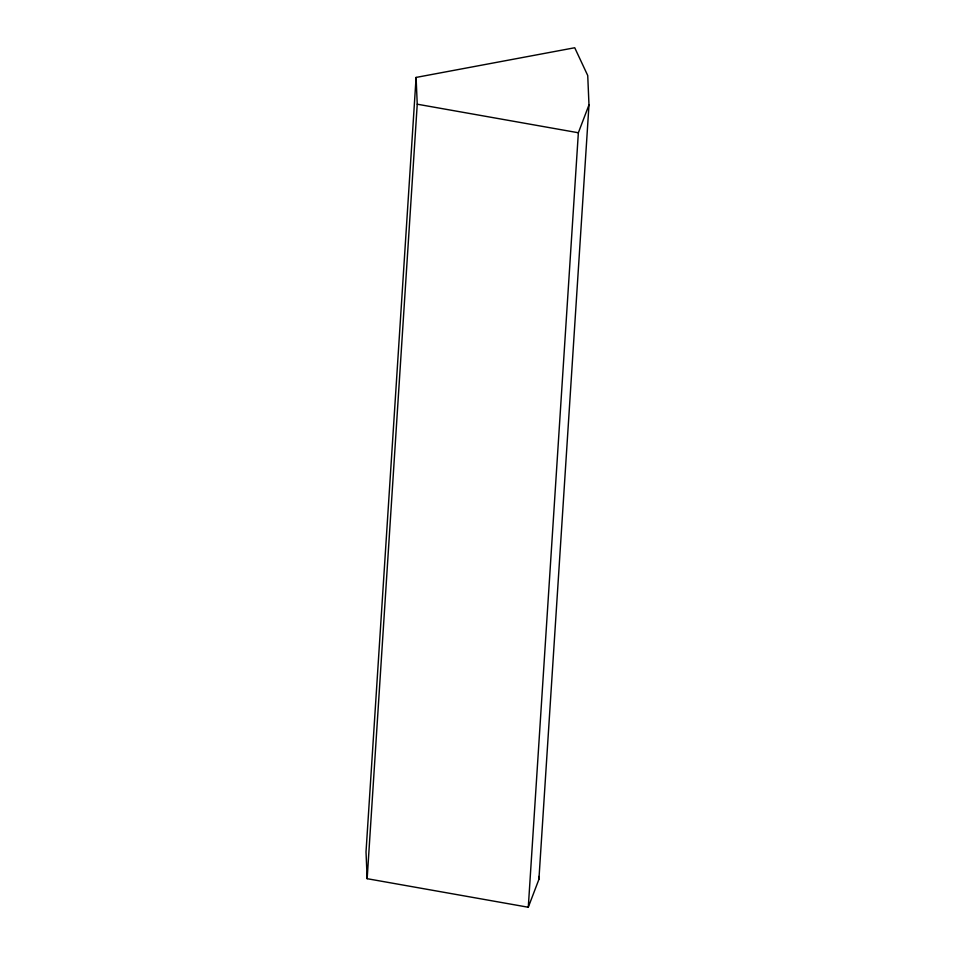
<?xml version="1.0" encoding="UTF-8"?>
<svg xmlns="http://www.w3.org/2000/svg" width="955" height="955" viewBox="0 0 955 955"><rect width="100%" height="100%" fill="white"/><g stroke="black" fill="none" stroke-linecap="round" stroke-linejoin="round"><path stroke-width="1.43" d="M416.094 77.427L366.016 851.92L367.162 878.696L528.282 907.25L538.907 879.388L588.984 104.895L587.731 75.529L574.731 47.75L416.094 77.427L417.24 104.202L367.162 878.696M528.282 907.25L578.36 132.757L588.984 104.895M417.24 104.202L578.36 132.757M538.775 876.451L538.907 879.388"/></g></svg>
